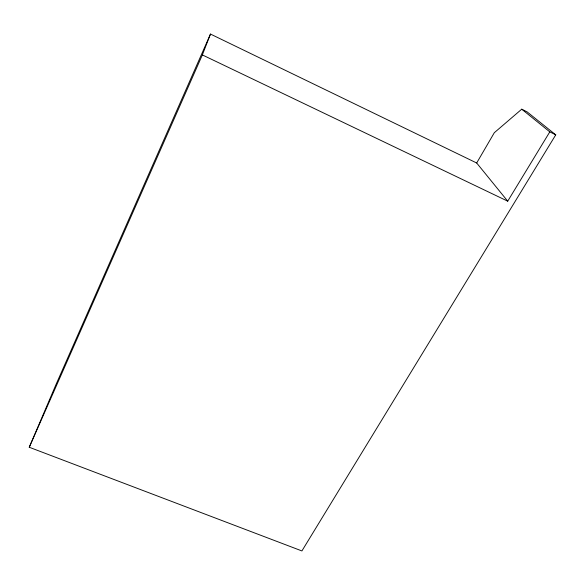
<?xml version="1.0" encoding="UTF-8"?>
<svg xmlns="http://www.w3.org/2000/svg" width="585" height="585" viewBox="0 0 585 585"><rect width="100%" height="100%" fill="white"/><g stroke="black" fill="none" stroke-linecap="round" stroke-linejoin="round"><path stroke-width="0.88" d="M521.732 109.19L527.144 111.903L555.75 134.85L301.904 550.938L29.25 447.254L202.359 54.917L210.476 34.062L476.68 162.988L507.721 201.174L549.798 131.874L521.732 109.19L494.303 132.722L476.68 162.988M29.25 447.254L56.058 384.389L210.476 34.062M202.359 54.917L507.721 201.174M549.798 131.874L555.75 134.85"/></g></svg>
